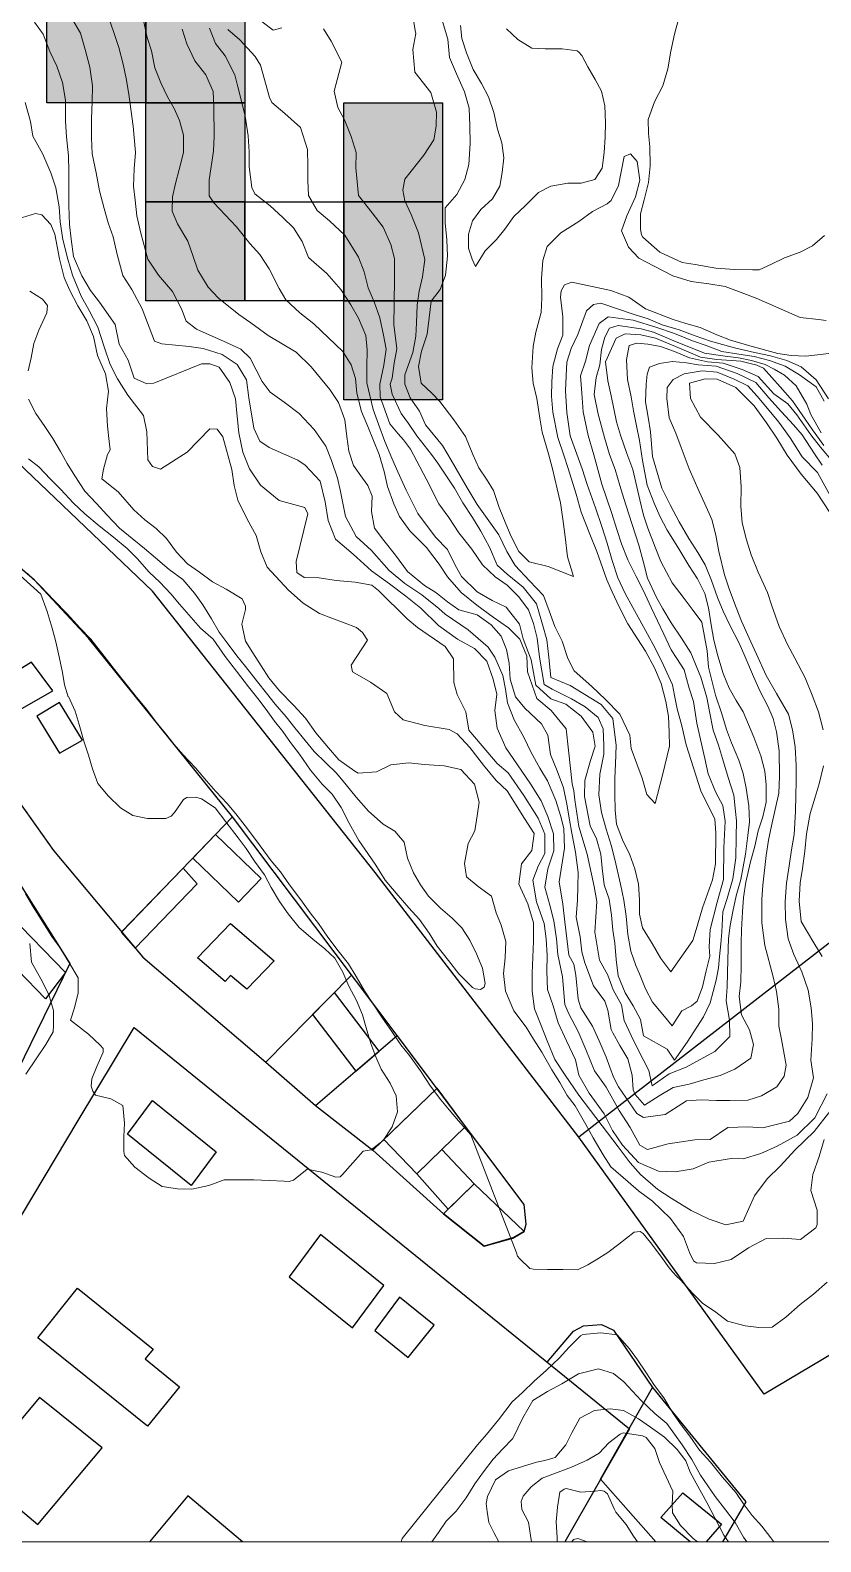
# Model space of a CAD drawing. Header units: metres. Extents: x 47 to 1988, y 46 to 663.
# Drawn here: x 250.8 to 370.6, y 45.6 to 274.7 of the extents above; entities that cross this region are included whole.
import ezdxf

# ---------------------------------------------------------------- set-up
doc = ezdxf.new("R2010")
doc.units = ezdxf.units.M
for name, color, linetype in [('01_Fina', 7, 'Continuous'), ('02_Media', 7, 'Continuous'), ('casas', 80, 'Continuous'), ('predios', 220, 'Continuous')]:
    doc.layers.add(name, color=color, linetype=linetype)

msp = doc.modelspace()

# ---------------------------------------------------------------- hatches: boundary and pattern name
at = {"layer": '02_Media'}
h = msp.add_hatch(color=256, dxfattribs=at)
h.dxf.hatch_style = 1
h.paths.add_polyline_path([(268.27, 278.65), (253.27, 278.65), (253.27, 263.65), (268.27, 263.65)])
h = msp.add_hatch(color=256, dxfattribs=at)
h.dxf.hatch_style = 1
h.paths.add_polyline_path([(283.27, 278.65), (268.27, 278.65), (268.27, 263.65), (283.27, 263.65)])
h = msp.add_hatch(color=256, dxfattribs=at)
h.dxf.hatch_style = 1
h.paths.add_polyline_path([(283.27, 263.65), (268.27, 263.65), (268.27, 248.65), (283.27, 248.65)])
h = msp.add_hatch(color=256, dxfattribs=at)
h.dxf.hatch_style = 1
h.paths.add_polyline_path([(313.27, 263.65), (298.27, 263.65), (298.27, 248.65), (313.27, 248.65)])
h = msp.add_hatch(color=256, dxfattribs=at)
h.dxf.hatch_style = 1
h.paths.add_polyline_path([(283.27, 248.65), (268.27, 248.65), (268.27, 233.65), (283.27, 233.65)])
h = msp.add_hatch(color=256, dxfattribs=at)
h.dxf.hatch_style = 1
h.paths.add_polyline_path([(313.27, 248.65), (298.27, 248.65), (298.27, 233.65), (313.27, 233.65)])
h = msp.add_hatch(color=256, dxfattribs=at)
h.dxf.hatch_style = 1
h.paths.add_polyline_path([(313.27, 233.65), (298.27, 233.65), (298.27, 218.65), (313.27, 218.65)])

# ---------------------------------------------------------------- linework, layer by layer
at = {"layer": '01_Fina', "lineweight": 9}
msp.add_lwpolyline([(49.18, 45.57), (788.27, 45.57), (787.83, 663.43), (48.74, 663.43), (49.18, 45.57)], dxfattribs=at)
at = {"layer": '01_Fina', "linetype": 'Continuous', "lineweight": 9}
for points in [[(256.31, 277.75), (258.38, 274.22), (259.1, 271.75), (259.82, 269.06), (260.22, 266.21), (260.14, 263.8), (260.08, 261.22), (260.04, 258.33), (260.18, 255.93), (260.76, 253.06), (261.27, 250.3), (262, 247.64), (262.58, 245.48), (263.35, 243.35), (263.96, 240.65), (264.8, 237.49), (266.17, 235.37), (267.72, 232.41), (269.62, 227.53), (270.73, 227.11), (274.84, 226.71), (277, 226.42), (279.88, 225.5), (282.11, 224), (283.54, 221.66), (283.91, 218.94), (284.67, 214.33), (285.55, 212.35), (286.97, 211.39), (291.33, 209.48), (292.43, 208.75), (294.69, 206.32), (295.46, 203.18), (295.94, 200.35), (297.01, 197.52), (299.72, 195.26), (302.48, 192.74), (305.2, 190.74), (307.71, 188.86), (309.96, 187.08), (312.65, 184.44), (315.54, 182.38), (318.1, 180.95), (319.97, 179.04), (320.93, 176.3), (321.5, 174.02), (321.18, 171.53), (321.51, 168.89), (322.86, 165.88), (324.63, 163.34), (326.6, 160.45), (328.18, 157.85), (329.22, 155.49), (330.08, 152.85), (330.12, 150.29), (329.19, 147.58), (328.77, 144.76), (329.52, 142.06), (330.11, 139.7), (330.5, 136.93), (330.7, 134.58), (331.41, 131.21), (331.77, 126.98), (332.41, 125.58), (333.79, 122.92), (334.96, 120.18), (336.29, 116.94), (338.07, 114.49), (340.04, 110.94), (341.67, 108.38), (343.15, 105.66), (344.3, 105.03), (347.46, 105.89), (351.5, 106.5), (353.79, 106.52), (356.47, 108.33), (359.53, 108.46), (361.8, 108.31), (365.84, 109.3), (367.09, 110.47), (368.6, 112.9), (369.45, 115.89), (369.06, 118.55), (369.27, 121.79), (369.32, 124.14), (369.12, 126.48), (368.65, 129.19), (367.72, 131.95), (366.5, 134.59), (365.62, 136.93), (365.21, 139.87), (365.15, 142.59), (365.38, 145.41), (365.77, 148.01), (366.15, 150.42), (366.52, 152.78), (366.75, 156.24), (366.8, 158.73), (366.85, 160.76), (366.84, 163.23), (366.68, 166.05), (366.27, 168.64), (365.68, 170.99), (363.85, 174.11), (362.3, 176.88), (360.85, 180.1), (359.95, 181.96), (358.57, 185.08), (357.76, 187.17), (356.76, 189.82), (355.98, 192.12), (355.1, 195.66), (354.68, 198.11), (354.05, 200.51), (353.02, 202.89), (352.16, 204.75), (350.64, 208.16), (349.43, 211.39), (348.58, 213.58), (347.57, 215.89), (347.26, 218.85), (347.28, 220.52), (348.2, 221.72), (349.88, 222.6), (352.61, 223.02), (354.87, 222.84), (357.43, 221.75), (359.52, 220.74), (360.95, 219.2), (362.23, 217.62), (364.19, 215.26), (365.94, 212.86), (367.77, 210.02), (370.06, 207.62), (372.92, 202.48)], [(288.9, 275.01), (287.61, 274.64), (283.86, 277.47)], [(371.53, 113.47), (369.66, 109.82), (367, 107.18), (363.94, 105.54), (361.49, 104.41), (358.83, 103.61), (356.99, 103.66), (353.61, 103.09), (351.25, 102.1), (348.5, 101.66), (345.96, 101.76), (342.97, 103.06), (340.5, 105.67), (339.03, 107.9), (337.76, 110.42), (335.48, 113.58), (333.88, 116.3), (333.39, 118.6), (332.03, 121.49), (330.76, 124.23), (330.01, 126.79), (329.14, 129.27), (329.08, 132.04), (329.09, 134.41), (328.93, 136.97), (328.66, 139.27), (327.47, 142.58), (326.94, 145.82), (327.75, 147.98), (328.74, 149.88), (328.73, 152.82), (327.72, 155.25), (325.56, 158.69), (323.22, 162.1), (321.55, 163.52), (319.26, 166.18), (317.24, 168.58), (316.77, 171.35), (315.48, 173.98), (314.94, 175.78), (314.89, 179.38), (313.65, 181.24), (309.48, 184.14), (307.9, 185.47), (303.56, 189.72), (302.52, 190.56), (300.02, 190.99), (297.11, 191.27), (294.58, 191.68), (292.3, 191.71), (291.19, 192.45), (291.06, 194.12), (292.82, 201.36), (292.39, 202.34), (288.52, 203.36), (285.66, 205.7), (284.01, 208.16), (282.98, 210.71), (282.38, 213.63), (282.12, 216.12), (281.87, 218.8), (281.03, 221.27), (279.4, 223.61), (277.98, 224.1), (276.73, 224.09), (269.48, 221.18), (268.42, 221.04), (266.54, 221.93), (265.63, 224.64), (264.26, 227.08), (263.64, 230.07), (261.26, 233.42), (259.89, 235.23), (258.61, 237.41), (257.33, 240.36), (256.96, 242.99), (256.7, 245.2), (256.64, 248.02), (256.6, 250.29), (256.64, 253.25), (256.57, 255.6), (256.26, 258.52), (256.1, 260.86), (256.11, 264.06), (255.68, 266.72), (254.78, 269.22), (253.72, 271.44), (252.74, 274.03), (251.41, 275.85)], [(262.65, 276.65), (263.45, 274.32), (264.2, 272.04), (264.88, 269.49), (265.3, 267.33), (265.72, 264.98), (266.04, 262.68), (266.39, 260.09), (266.74, 256.11), (266.54, 253.67), (266.42, 251.02), (266.67, 248.88), (266.95, 246.54), (267.51, 243.88), (268.57, 239.95), (270.2, 237.52), (272.32, 235.05), (273.71, 232.43), (274.42, 230.55), (275.99, 229.36), (280.61, 227.29), (282.68, 226.3), (284.09, 224.94), (285.93, 221.39), (287.15, 219.79), (289.26, 218.3), (291.51, 216.56), (293.8, 214.14), (295.57, 211.59), (296.42, 209.42), (297.35, 206.78), (297.78, 204.76), (298.56, 200.98), (300.18, 197.93), (302.5, 195.82), (305.18, 192.75), (307.55, 190.82), (310.13, 189.06), (312.67, 187.01), (313.65, 186.15), (317.16, 183.77), (320.16, 181.16), (321.19, 179.64), (322.41, 176.85), (322.81, 174.78), (323.12, 172.74), (324.12, 170.12), (325.56, 167.52), (326.67, 165.21), (327.99, 162.8), (329.15, 160.89), (330.43, 157.91), (331.12, 155.63), (331.64, 153.68), (331.72, 150.7), (330.92, 145.58), (331.49, 142.22), (331.77, 139.54), (332.37, 134.47), (333.15, 133.13), (333.46, 131.45), (333.82, 127.82), (334.19, 126.49), (336, 123.71), (336.98, 121.47), (338.04, 118.99), (339.15, 116), (339.94, 114.52), (342.71, 110.5), (343.68, 109.85), (346.97, 110.35), (350.22, 112.42), (352.45, 112.55), (354.75, 112.43), (356.78, 112.43), (359.51, 112.51), (361.58, 113.17), (363.92, 114.54), (365.02, 116.12), (365.34, 117.78), (364.6, 121.71), (364.22, 123.7), (364.21, 126.31), (363.86, 128.97), (363.35, 131.2), (362.11, 135.95), (361.65, 139.39), (361.65, 142.92), (361.8, 145.1), (362.3, 149.59), (362.67, 151.91), (363.1, 154.06), (364.2, 159.04), (364.31, 161.55), (364.28, 165.42), (363.85, 168.31), (363.33, 170.33), (362.55, 172.19), (361.37, 174.43), (360.36, 176.72), (359.07, 179.79), (358.22, 181.74), (356.85, 184.39), (355.77, 186.63), (354.9, 188.7), (354, 191.25), (353.04, 193.65), (351.93, 195.49), (350.56, 197.64), (349.12, 200.17), (347.76, 202.74), (346.48, 205.25), (345.05, 210.03), (344.77, 213.77), (344.4, 216.03), (344.02, 218.31), (344.11, 221.01), (344.28, 222.52), (344.6, 223.58), (346.12, 224.16), (348.09, 224.44), (350.2, 224.26), (352.01, 223.94), (354.73, 223.75), (357.9, 222.65), (360.75, 221.26), (362.69, 218.96), (364.63, 216.82), (366.42, 214.83), (367.74, 213.31), (369.6, 210.47), (370.76, 208.75)], [(267.92, 276.11), (268.48, 273.57), (269.17, 271.52), (269.63, 268.96), (270.55, 266.67), (271.56, 264.57), (272.56, 262.81), (273.39, 260.95), (274, 258.74), (273.99, 256.13), (273.36, 253.56), (272.79, 251.44), (272.32, 249.4), (272.29, 247.23), (273.07, 245.3), (274.65, 242.67), (275.47, 240.36), (276.15, 238.29), (277.76, 235.72), (279.3, 234.02), (282.37, 231.56), (284.18, 230.3), (286.83, 228.4), (288.97, 227.12), (291.08, 225.86), (293.35, 223.62), (296.15, 220.2), (297.5, 218.22), (298.44, 215.62), (298.76, 213.08), (299.06, 210.88), (299.77, 208.67), (301.12, 206.75), (301.95, 205.63), (302.58, 204.06), (302.5, 201.71), (302.92, 199.2), (304.36, 197.31), (306.11, 195.11), (307.95, 192.64), (310.53, 190.52), (312.24, 189.44), (314.02, 188.02), (315.74, 186.79), (318.5, 186.04), (320.64, 184.52), (322.13, 182.82), (322.93, 180.82), (323.36, 178.71), (323.52, 176.29), (324.31, 173.63), (325.73, 171.92), (328.27, 169.51), (329.21, 167.83), (329.6, 164.86), (330.61, 162.39), (331.6, 159.82), (332.11, 157.37), (332.5, 154.97), (332.86, 152.98), (333.41, 150.06), (333.8, 147.02), (333.77, 144.89), (333.72, 142.83), (333.48, 140.25), (334.09, 137.26), (334.36, 134.98), (334.79, 133.31), (336.14, 129.82), (337.84, 127.52), (338.29, 126.13), (338.82, 123.2), (339.08, 122.7), (340.14, 120.79), (341.35, 118.76), (342, 116.29), (342.12, 114.04), (342.44, 113.37), (343.84, 111.72), (346.09, 113.13), (348.19, 114.43), (350.63, 114.9), (352.87, 115.58), (355.34, 116.24), (357.56, 117.2), (359.99, 118.85), (360.37, 120.93), (359.76, 123.17), (358.54, 125.43), (358.22, 128.21), (358.46, 130.43), (358.49, 132.97), (358.49, 136.28), (358.54, 138.32), (358.69, 141.06), (358.88, 143.19), (359.22, 145.54), (359.92, 148.63), (360.57, 150.99), (361.1, 153.3), (361.79, 155.45), (362.31, 157.67), (362.28, 160.28), (362.09, 162.34), (361.48, 164.69), (360.43, 167.52), (359.6, 169.41), (358.79, 171.36), (357.75, 173.08), (356.71, 174.94), (355.79, 177.18), (354.97, 179.82), (354.36, 182.19), (353.96, 184.52), (353.55, 187.13), (352.98, 189.29), (351.88, 191.49), (350.58, 193.54), (348.93, 196.29), (347.28, 198.87), (346.19, 200.99), (345.3, 202.99), (344.26, 205.68), (343.53, 209.43), (343.1, 212.49), (342.63, 214.68), (342.2, 216.96), (341.83, 219.09), (341.3, 221.73), (341.14, 224.72), (341.55, 226.89), (342.68, 227.24), (344.34, 227.06), (346.3, 226.74), (348.41, 225.95), (350.66, 225.02), (353.38, 224.38), (355.8, 224.19), (358.66, 223.25), (361.07, 222.16), (363.45, 219.56), (365.6, 218.03), (366.93, 216.36), (369.07, 213.32), (370.54, 211.48), (372.38, 209.23)], [(277.95, 274.96), (278.87, 272.65), (280.31, 270.76), (281.77, 267.88), (282.25, 266.05), (282.86, 263.72), (283.35, 261.63), (283.78, 258.64), (283.96, 256.23), (283.96, 253.97), (284.33, 250.83), (284.81, 249.84), (287.13, 248.03), (289.07, 246.28), (290.69, 244.72), (291.99, 242.64), (292.95, 240.23), (295.74, 237.8), (297.86, 235.38), (299.37, 233.04), (300.53, 231.02), (301.63, 228.37), (301.82, 226.22), (301.76, 223.59), (301.8, 221.19), (302.74, 217.18), (303.55, 214.96), (304.51, 212.3), (305.56, 209.8), (306.46, 207.73), (307.73, 204.96), (309.53, 201.43), (312.18, 197.82), (313.98, 195.95), (315.09, 193.66), (316.11, 191.88), (318.52, 189.52), (320.78, 188.21), (322.87, 187.19), (324.93, 184.66), (325.49, 182.4), (326.68, 179.23), (327.41, 175.39), (329.64, 173.3), (331.92, 172.53), (334.25, 170.7), (336.02, 168.26), (336.37, 166.15), (335.65, 163.96), (334.81, 160.96), (334.78, 158.54), (335.64, 154.06), (336.56, 152.08), (337.22, 149.77), (337.46, 147.64), (337.73, 145.15), (338.51, 142.98), (338.86, 140.54), (339.06, 138.28), (339.35, 136.27), (339.55, 133.82), (339.85, 131.36), (340.93, 128.78), (342.14, 126.8), (343.25, 124.73), (343.72, 122.26), (347.29, 120.22), (348.4, 118.56), (350.31, 121.27), (351.77, 123.55), (352.8, 125.12), (353.83, 127.26), (354.74, 130.7), (355.05, 132.57), (355.22, 134.29), (355.41, 136.2), (355.55, 138.03), (355.73, 141.05), (356.4, 143.08), (357.23, 146.06), (357.71, 149.22), (357.75, 152.38), (357.78, 154.83), (357.65, 156.27), (357.4, 158.72), (356.54, 161.42), (355.67, 164.29), (355.08, 166.31), (354.26, 168.58), (353.73, 171.42), (353.28, 173.51), (352.4, 176.6), (350.9, 180.27), (349.46, 182.54), (347.9, 184.86), (346.65, 186.96), (345.66, 188.7), (344.3, 191.61), (343.67, 194.18), (342.99, 196.6), (341.46, 201.33), (340.73, 203.69), (340.14, 205.64), (339.39, 208.06), (338.54, 210.37), (337.77, 212.94), (336.85, 216.46), (336.22, 219.45), (336.51, 222), (337.08, 223.94), (337.35, 226.28), (337.82, 228.13), (338.56, 229.48), (339.85, 229.9), (343.37, 229.42), (345.23, 228.9), (348.66, 227.42), (351.31, 226.37), (352.95, 225.72), (356.07, 225.26), (358.12, 224.99), (360.05, 224.61), (362.13, 224.01), (363.49, 223.27), (365.06, 222.39), (366.83, 220.78), (368.45, 217.96), (369.06, 216.42), (370.64, 213.66)], [(308.89, 275.87), (309.1, 274.59), (309.18, 274.18), (308.73, 271.72), (309.04, 268.31), (311.46, 265.22), (312.32, 262.25), (312.3, 260.1), (311.94, 258.04), (310.44, 255.74), (307.53, 252.06), (307.25, 250.39), (307.53, 248.79), (308.48, 246.74), (309.6, 243.93), (310.59, 239.91), (310.23, 237.26), (309.73, 235.11), (309.41, 232.96), (309.33, 230.31), (309.19, 228.3), (308.73, 225.79), (307.53, 222.41), (307.53, 221.02), (308.36, 218.93), (309.78, 216.9), (310.67, 214.87), (313.26, 211.74), (314.58, 209.49), (315.88, 207.23), (317, 205.32), (318.52, 202.76), (320.01, 200.66), (321.76, 198.2), (323.01, 195.67), (324.28, 193.52), (326.41, 191.22), (328.53, 188.99), (329.4, 186.68), (330.27, 184.26), (331.38, 182.08), (332.23, 179.44), (333.2, 177.58), (335.89, 175.2), (337.93, 173.24), (340.1, 170.98), (341.62, 167.81), (341.83, 165.77), (342.7, 163.46), (343.5, 161.3), (344.21, 158.8), (345.46, 157.47), (346.57, 161.73), (347.62, 166.15), (347.6, 168.26), (347.49, 170.63), (347.11, 172.91), (346.37, 175.64), (345.38, 178), (344.01, 180.55), (342.78, 182.41), (341.34, 184.7), (340.02, 187.26), (338.96, 189.52), (338.16, 191.38), (336.65, 195.64), (335.55, 198.28), (334.26, 201.61), (333.49, 204.32), (332.29, 208.25), (331.65, 210.27), (330.71, 212.94), (329.96, 216.76), (329.77, 219.18), (329.8, 221.38), (329.95, 223.7), (330.65, 226.37), (331.48, 228.46), (331.46, 231.23), (331.14, 234.18), (331.23, 235.15), (331.75, 236.05), (332.86, 236.47), (338.74, 235.19), (341.46, 234.19), (344.02, 232.45), (348.2, 230.8), (350.12, 230.21), (352.27, 229.62), (354.81, 228.47), (356.91, 227.69), (359.84, 226.8), (364.06, 225.68), (366.07, 225.34), (368.3, 225.24), (370.52, 225.51), (372.95, 225.82)], [(371.37, 230.68), (370.24, 230.81), (367.42, 231.11), (360.8, 234.03), (358.52, 234.92), (356.09, 235.8), (353.61, 236.23), (350.91, 236.58), (348.13, 237.44), (345.33, 238.9), (343, 240.09), (341.41, 241.77), (340.35, 244.24), (341.19, 246.53), (342.5, 249.4), (343.13, 251.91), (342.76, 254.75), (341.73, 255.9), (340.79, 255.54), (339.94, 251.12), (338.78, 248.84), (338.18, 248.32), (335.98, 247.19), (333.88, 245.68), (331.16, 243.94), (329.12, 241.88), (328.43, 239.73), (328.27, 237.01), (328.28, 234.1), (328.18, 231.85), (327.41, 228.9), (326.96, 226.72), (326.77, 223.5), (327, 221.18), (327.54, 218.85), (328, 215.84), (328.35, 213.72), (329.31, 210.46), (329.92, 208.18), (330.64, 205.17), (331.15, 203.05), (331.52, 200.2), (331.85, 197.88), (332.21, 194.84), (333.1, 191.86), (329.28, 193.39), (326.4, 194.09), (324.81, 195.67), (323.67, 197.91), (322.82, 199.86), (321.81, 202.34), (320.97, 204.89), (319.92, 206.61), (318.74, 208.33), (317.86, 210.33), (316.74, 213.07), (314.95, 215.6), (312.82, 218.37), (311.64, 219.67), (310.03, 221.16), (309.6, 223.7), (310.08, 225.99), (310.94, 228.61), (311.21, 231.04), (311.55, 233.58), (312.88, 235.38), (313.69, 237.53), (314.01, 240.41), (313.9, 242.9), (313.67, 245.44), (313.65, 247.74), (315.41, 249.75), (316.62, 252.01), (317.24, 254.3), (317.43, 257.5), (317.37, 260.15), (317.31, 262.83), (316.56, 265.32), (315.36, 268.06), (314.3, 270.52), (314.03, 273.31), (313.26, 276)], [(315.97, 275.37), (316.18, 273.38), (316.87, 271.24), (317.9, 268.69), (319.15, 266.59), (320.24, 264.54), (321.04, 262.19), (321.6, 259.67), (322.24, 257.6), (322.52, 255.32), (322.3, 253.07), (321.92, 251.02), (320.82, 249.09), (319.05, 247.48), (317.8, 245.79), (317.2, 243.74), (317.18, 241.63), (317.75, 239.94), (318.24, 238.82), (319.73, 241.22), (321.41, 242.92), (322.71, 244.49), (324.04, 246.4), (325.83, 248.1), (327.78, 250.07), (329.64, 251.04), (332.22, 251.45), (334.26, 251.48), (336.35, 252.04), (337.42, 253.76), (337.76, 256.14), (337.9, 258.42), (337.96, 260.62), (337.82, 263.2), (337.36, 265.44), (336.36, 267.18), (335.25, 269.09), (334.38, 270.81), (333.89, 271.31)], [(348.96, 276.11), (348.41, 274.03), (347.85, 271.46), (347.37, 268.79), (346.65, 266.24), (345.39, 263.82), (344.43, 261.13), (344.45, 259.02), (344.68, 256.96), (344.7, 254.11), (344.47, 251.58), (343.8, 248.96), (343.25, 246.84), (343.24, 244.49), (343.38, 243.66), (343.58, 243.3), (346.16, 241.02), (349.55, 239.46), (351.54, 239.13), (354.68, 238.61), (357.5, 238.39), (360.2, 238.35), (361.22, 238.34), (363.08, 239.19), (365.08, 240.16), (367.43, 241.01), (369.32, 242), (371.14, 243.54)], [(273.78, 274.8), (274.51, 272.57), (275.71, 270.02), (277.39, 267.91), (278.49, 265.36), (278.6, 262.97), (278.64, 258.61), (278.54, 256.31), (277.89, 251.99), (277.91, 249.55), (278.57, 248.5), (282.04, 244.87), (284.07, 242.34), (285.56, 240.65), (286.98, 238.51), (288.51, 235.51), (289.49, 233.78), (291.61, 231.84), (293.77, 230.13), (298.14, 225.98), (299.42, 223.92), (300.06, 221.86), (300.24, 219.67), (300.99, 216.89), (301.93, 214.58), (302.8, 212.49), (303.63, 210.34), (304.4, 207.75), (304.89, 205.5), (305.86, 202.9), (306.75, 200.95), (308.31, 198.8), (310.84, 196.28), (312.72, 193.74), (314, 191.81), (316.06, 189.44), (318.45, 187.53), (320.91, 185.7), (323.24, 184.08), (324.97, 182.38), (326, 179.79), (326.14, 177.42), (327.53, 173.37), (329.73, 171.57), (331.99, 168.77), (332.33, 165.56), (332.87, 160.43), (333.16, 159.37), (333.29, 158), (333.91, 153.98), (335.16, 149.8), (336.24, 144.86), (336.63, 142.6), (336.34, 137.96), (337.04, 133.72), (338.31, 131.42), (339.12, 129.24), (340.36, 126.94), (340.78, 124.57), (341.82, 122.31), (342.77, 120.35), (344.5, 116.97), (345.04, 114.69), (347.57, 116.5), (350.17, 117.49), (354.49, 119.87), (356.77, 122.14), (356.75, 124.63), (356.24, 127.55), (356.39, 129.65), (356.47, 133.84), (356.58, 136.99), (356.82, 138.98), (357.22, 141.08), (357.73, 143.49), (358.44, 145.92), (359.18, 149.8), (359.52, 152.59), (359.76, 154.67), (359.65, 157.11), (359.26, 159.79), (358.82, 162.03), (358.13, 164.05), (357.03, 166.67), (356.27, 168.69), (355.59, 171.07), (354.63, 173.88), (353.53, 178.13), (353.37, 180.62), (352.52, 184.92), (351.08, 186.93), (349.87, 188.53), (348.05, 190.9), (346.34, 194.14), (345.45, 196.31), (344.35, 199.21), (343.68, 201.16), (343.17, 203.49), (342.09, 208.08), (341.2, 210.48), (340.24, 213.29), (339.63, 215.28), (338.8, 219.23), (338.31, 221.53), (337.97, 224.38), (339.55, 227.98), (340.92, 228.66), (343.29, 228.49), (345.51, 227.96), (347.94, 226.99), (350.47, 225.89), (352.35, 225.08), (354.84, 224.75), (358.43, 224.49), (360.87, 223.88), (361.9, 223.43), (364.42, 220.63), (366.27, 218.47), (368.18, 215.72), (369.31, 214.08), (371.01, 211.71)], [(280.74, 274.78), (282.52, 273.2), (284.88, 270.68), (285.68, 269.36), (287.03, 264.45), (287.4, 263.71), (289.37, 262.05), (291.73, 259.91), (292.8, 256.58), (292.84, 254.04), (292.82, 251.86), (292.95, 249.59), (294.25, 247.32), (296.12, 245.76), (298.46, 243.57), (300.51, 240.26), (301.38, 238.02), (301.96, 235.62), (302.91, 233.47), (303.73, 231.07), (304.33, 228.43), (304.69, 226.34), (304.35, 223.88), (303.77, 221.02), (303.78, 219.08), (305.25, 215.01), (306.51, 213.47), (307.34, 212.59), (308.39, 211.14), (310.76, 206.68), (312.7, 202.88), (314.21, 200.8), (315.7, 198.49), (317.68, 195.98), (319.33, 193.63), (321.23, 191.83), (323.06, 190.53), (324.81, 188.76), (326.28, 186.79), (327.06, 184.75), (327.58, 182.51), (327.94, 179.62), (328.65, 175.51), (329.87, 174.79), (332.81, 173.3), (334.86, 172.13), (336.84, 170.47), (337.57, 168.78), (337.7, 166.25), (337.68, 164.96), (337.09, 161.89), (336.96, 158.75), (337.33, 156.1), (338.05, 153.56), (338.78, 151.14), (339.38, 148.97), (340.22, 145.23), (340.73, 142.81), (341.07, 140.39), (341.31, 137.61), (341.8, 135.07), (342.52, 132.9), (343.08, 131.62), (344, 129.38), (345.07, 127.37), (346.62, 125.48), (348.04, 123.74), (349.5, 126.02), (350.98, 126.81), (351.84, 127.48), (352.67, 129.68), (353.22, 132.11), (353.75, 134.31), (353.65, 135.75), (353.83, 138.34), (354.89, 142.5), (355.82, 145.93), (355.9, 150.74), (356.1, 154.79), (355.75, 157.16), (354.66, 159.14), (353.49, 161.95), (353.02, 164.28), (352.34, 167.16), (351.79, 169.62), (351.26, 172.93), (350.57, 175.1), (349.88, 177.7), (348.76, 179.44), (347.91, 180.74), (346.79, 183.12), (345.82, 185.12), (344.86, 187.17), (343.63, 189.77), (342.59, 191.84), (341.35, 194.39), (340.36, 196.82), (339.72, 198.82), (338.86, 201.56), (337.4, 205.88), (336.78, 208.07), (336.17, 210.28), (335.31, 213.21), (334.55, 216.84), (334.35, 219.66), (334.15, 222.28), (334.9, 224.5), (335.5, 226.86), (336.98, 230.22), (338.36, 231.21), (342.16, 230.73), (345.74, 229.61), (348.39, 228.71), (351.11, 227.6), (353.18, 226.85), (355.56, 225.98), (358.13, 225.57), (360.49, 225.18), (362.78, 224.58), (365.15, 223.75), (367.36, 222.44), (369.85, 220.6), (371.1, 218.41)], [(295.19, 274.86), (296.35, 272.97), (298, 269.82), (296.85, 265.43), (297.36, 262.96), (298.38, 261.06), (299.41, 258.56), (300.14, 256.13), (300.09, 253.81), (300.51, 249.61), (302.58, 246.96), (304.24, 244.78), (305.43, 242.2), (305.95, 240.04), (305.98, 237.13), (305.91, 233.13), (305.85, 230.05), (306.32, 226.35), (305.94, 224.2), (305.64, 221.93), (305.32, 221.02), (305.61, 219.51), (307, 216.58), (308.09, 215.03), (309.37, 213.16), (311.59, 210.36), (312.54, 209.05), (315.05, 205.27), (316.35, 203.05), (317.79, 200.78), (319.07, 198.71), (320.36, 196.3), (321.51, 193.6), (323.06, 192.21), (325.47, 190.24), (327.48, 187.7), (328.41, 184.61), (329.04, 182.26), (329.36, 179.65), (329.68, 176.54), (332.58, 175.32), (337.29, 172.47), (339.05, 170.33), (339.56, 166.23), (339.46, 163.48), (339.38, 161.3), (339.35, 158.86), (339.42, 156.47), (339.63, 154.31), (340.54, 151.96), (341.65, 149.67), (342.41, 147.57), (342.94, 145.24), (343.1, 142.87), (343.08, 140.7), (343.55, 138.6), (345.01, 136.22), (346.35, 133.95), (347.86, 131.94), (351.17, 136.68), (351.86, 138.88), (352.66, 141.64), (354.18, 145.88), (354.61, 148.34), (354.65, 153.03), (354.49, 155.09), (352.38, 159.4), (351.28, 162.86), (350.17, 166.33), (349.49, 169.22), (348.8, 171.81), (348.4, 173.83), (348.09, 175.43), (346.69, 178.55), (345.49, 181), (343.15, 185.23), (342.08, 187.14), (340.95, 189.28), (339.84, 191.64), (338.98, 194.3), (338.18, 196.92), (337.38, 199.44), (336.43, 202.25), (335.15, 205.82), (334.42, 208.2), (332.6, 213.16), (332.07, 216.7), (331.89, 220), (331.99, 222.25), (332.09, 224.33), (332.73, 226.41), (333.73, 228.53), (335.07, 232.12), (336.14, 233.09), (337.24, 233.31), (342.3, 231.59), (344.4, 230.92), (346.52, 230), (349.09, 229.23), (351.54, 228.32), (353.88, 227.54), (357.49, 226.51), (360.51, 225.79), (362.97, 225.29), (365.42, 224.59), (367.61, 223.62), (369.88, 221.69), (371.74, 218.8)], [(333.9, 271.33), (333.67, 271.55), (331.4, 271.84), (328.82, 271.84), (326.78, 271.92), (324.66, 273.25), (322.96, 274.88)], [(371.92, 110.77), (369.59, 107.76), (366.71, 104.96), (364.4, 102.5), (362.44, 100.56), (360.55, 97.98), (358.8, 94.14), (356.19, 93.6), (353.64, 94.44), (350.93, 95.8), (347.92, 97.67), (345.9, 98.95), (343.23, 101.21), (341.69, 103), (339.85, 105.42), (338.27, 107.55), (335.66, 110.92), (333.91, 113.24), (331.82, 116.28), (330.29, 118.67), (329.11, 121.48), (328.1, 124.07), (327.21, 126.36), (326.82, 129.02), (326.81, 131.76), (327.03, 136.59), (327.05, 139.39), (326.18, 142.24), (324.81, 145.25), (325.2, 148.32), (326.76, 150.33), (327.12, 152.89), (325.66, 155.18), (323.02, 159.38), (321.38, 160.94), (319.46, 163.29), (317.39, 165.97), (315.48, 168.01), (314.25, 168.68), (310.56, 169.3), (307.31, 170.13), (305.95, 171.33), (304.8, 174.14), (302.33, 175.87), (299.61, 177.4), (299.4, 178.4), (301.89, 182.2), (301.12, 183.37), (300.23, 184.14), (294.6, 186.23), (292.11, 187.82), (289.89, 189.77), (286.66, 193.3), (285.72, 195.58), (285, 198.06), (283.65, 200.54), (282.22, 203.44), (281.68, 205.65), (281.33, 208.1), (279.96, 213.02), (279.11, 214.17), (278.01, 214.26), (274.54, 210.72), (270.52, 208.15), (269.31, 208.54), (268.57, 209.54), (268.45, 213.81), (267.94, 216.25), (265.54, 219.34), (264, 221.82), (262.87, 223.97), (262.03, 226.54), (261.03, 229.65), (259.71, 232.16), (258.48, 234.35), (257.17, 237.54), (256.47, 239.94), (255.7, 242.96), (255.31, 245.62), (255.15, 247.9), (254.64, 250.77), (253.89, 253.05), (252.69, 255.89), (251.16, 258.58), (250.81, 260.81), (250, 263.71)], [(248.94, 246.08), (251.56, 246.88), (252.53, 246.68), (253.91, 245.19), (254.52, 243.72), (255.19, 240.03), (255.89, 237.18), (256.72, 235.32), (257.99, 232.89), (259.33, 230.62), (260.37, 228.24), (260.99, 225.34), (262.19, 222.58), (262.63, 219.94), (262.31, 217.34), (262.49, 214.64), (262.72, 212.32), (262.9, 211.08), (262.46, 210.35), (261.88, 208.14), (261.63, 206.64), (264.09, 204.67), (266.45, 201.96), (268.16, 200.47), (269.87, 199.15), (271.44, 197.64), (272.93, 195.56), (274.61, 193.76), (276.4, 192.53), (278.37, 191.03), (280.46, 189.96), (282.88, 188.49), (283.37, 187.37), (283.41, 186.87), (282.83, 184.63), (283.37, 182.04), (284.48, 180.27), (285.76, 178.34), (286.94, 176.5), (288.55, 174.51), (290.73, 172.3), (292.48, 170.39), (294.04, 168.16), (295.98, 165.91), (297.56, 164.07), (299.98, 162.38), (300.45, 162.06), (303.25, 162.24), (305.44, 163.33), (308.13, 163.61), (310.46, 163.36), (313.52, 163.15), (316.04, 162.62), (318.08, 160.37), (318.78, 157.68), (318.51, 155.6), (318.13, 153.31), (317.16, 151.38), (316.57, 148.36), (316.9, 146.36), (318.66, 144.87), (320.68, 143.42), (321.4, 140.88), (322.14, 139), (322.84, 136.53), (322.76, 134.09), (322.47, 131.68), (322.77, 129), (324.08, 126.04), (325.94, 123.55), (327.06, 121.72), (328.29, 119.76), (329.79, 117.09), (331.05, 115.15), (332.14, 113.22), (333.37, 111.62), (334.99, 108.82), (336.06, 106.8), (337.61, 104.19), (338.77, 102.4), (341.37, 100.14), (342.94, 98.77), (345.08, 97.21), (347.79, 94.54), (349.79, 91.84), (350.66, 89.41), (351.28, 88.15), (351.76, 87.84), (354.45, 87.73), (357, 88.36), (359.62, 90.13), (362.3, 91.54), (364.88, 91.58), (367.5, 91.4), (369.8, 93.15), (370.02, 93.64), (370.02, 95.82), (369.04, 98.79), (369.38, 101.25), (370.3, 103.94), (371.06, 106.54)], [(250.47, 223.04), (250.9, 225.02), (251.33, 227.15), (252.07, 229.22), (253.29, 231.82), (253.41, 232.92), (252.65, 233.88), (250.7, 235.12)], [(371.95, 201.58), (370, 204.47), (367.59, 207.39), (365.48, 210.24), (363.9, 212.82), (362.34, 215.14), (360.45, 217.72), (357.72, 220.52), (354.86, 221.78), (353.04, 221.81), (350.69, 221.14), (350.85, 218.84), (352.33, 216), (355.02, 213.26), (357.54, 210.46), (358.32, 208.37), (358.5, 205.47), (358.44, 202.54), (358.66, 199.98), (359.29, 197.43), (360, 195.13), (361.1, 192.53), (362.48, 189.46), (363.17, 187.44), (364.24, 184.27), (365.53, 181.58), (366.62, 179.5), (368.19, 176.5), (369.25, 173.9), (370.21, 171.33), (370.94, 168.62)], [(250.51, 209.72), (252.08, 208.47), (253.84, 206.6), (255.4, 205.07), (257.27, 203.01), (259.03, 201.37), (261.21, 199.54), (263.41, 197.81), (265.45, 196.13), (267, 194.57), (268.79, 192.51), (270.41, 190.99), (272.07, 189.24), (273.37, 187.69), (276.57, 184.04), (278.49, 182.34), (280.33, 179.76), (282.03, 177.53), (283.87, 175.12), (285.27, 173.37), (286.5, 171.72), (287.81, 169.95), (289.07, 168.35), (290.23, 166.7), (291.56, 164.93), (293.23, 162.51), (295.01, 160.41), (296.53, 158.85), (297.87, 156.84), (299.12, 154.5), (300.56, 151.83), (301.93, 149.87), (303.12, 148.13), (304.58, 145.83), (306.24, 143.85), (308.15, 141.67), (309.78, 139.89), (311.2, 137.79), (312.46, 135.83), (314.13, 133.66), (315.74, 131.62), (317.8, 129.56), (318.22, 129.36), (319, 129.26), (319.55, 129.63), (319.73, 130.17), (319.33, 132.48), (318.39, 134.69), (317.4, 136.76), (316.16, 138.63), (314.69, 140.07), (312.93, 141.6), (311.13, 143.4), (309.92, 145.15), (308.86, 146.96), (307.96, 149.15), (307.42, 151.62), (306, 153.25), (304.24, 154.34), (302.04, 156.29), (300.17, 158.44), (298.65, 160.29), (297.18, 162.04), (295.57, 163.6), (293.81, 165.35), (292.41, 167), (290.88, 168.94), (289.57, 170.61), (287.89, 172.53), (286.58, 174.16), (285.21, 175.9), (283.39, 178.2), (282.06, 179.85), (280.62, 181.79), (279.38, 183.44), (278.25, 185.47), (276.95, 187.59), (275.69, 189.36), (273.9, 191.42), (271.85, 192.92), (269.77, 194.67), (268.1, 196.12), (266.23, 197.63), (264.28, 199.2), (262.37, 201.19), (260.8, 202.91), (259.05, 204.81), (257.52, 207.1), (256.36, 209.01), (255.38, 210.82), (254.18, 212.76), (252.97, 214.6), (251.6, 216.58), (250.51, 218.75)], [(256.53, 173.62), (255.95, 175.44), (255.64, 177.33), (255.15, 179.7), (254.66, 181.98), (254.09, 184.03), (253.32, 186.55), (252.36, 189.19), (238.13, 202.04)], [(371.54, 84.9), (369.46, 83.11), (367.43, 81.52), (365.27, 79.61), (363.19, 78.1), (361.18, 78.05), (359.09, 78.31), (356.43, 78.99), (354.69, 80.36), (352.62, 81.74), (351.1, 83.32), (349.35, 85.21), (348.72, 85.84), (348.17, 86.41), (347.57, 87.1), (346.31, 88.86), (344.75, 90.92), (343.63, 92.3), (343.18, 92.61), (342.29, 92.48), (339.99, 90.66), (338.32, 89.43), (336.55, 88.3), (335.25, 87.56), (333.72, 86.79), (331.49, 86.82), (329.14, 86.84), (327.06, 86.87), (326.47, 87), (324.95, 88.46), (324.6, 88.85), (324.46, 89.34), (317.54, 107.25), (315.69, 109.38), (314.27, 111.01), (313.01, 112.56), (311.45, 114.64), (309.92, 116.94), (308.26, 119.26), (306.94, 120.88), (305.59, 122.92), (304.17, 124.95), (302.61, 127.29), (301.43, 129.06), (300.18, 131.25), (298.99, 133.14), (297.43, 135.15), (295.89, 137.2), (294.43, 139.28), (293.19, 140.89), (291.77, 142.87), (290.05, 145.14), (288.68, 147.08), (287.3, 148.76), (285.6, 151.03), (283.69, 153.63), (281.94, 155.91), (280.64, 157.44), (278.91, 159.26), (277.48, 160.87), (275.83, 162.86), (273.91, 164.87), (272.56, 166.4), (271.25, 168.08), (269.88, 169.78), (268.38, 171.76), (266.68, 173.84), (265.33, 175.54), (263.91, 177.29), (262, 179.78), (259.95, 182.34), (258.29, 184.07), (256.35, 186.18), (254.36, 188.29), (252.33, 190.4), (250.36, 192.32)], [(250.05, 143.76), (251.21, 141.8), (252.69, 139.46), (254.04, 137.29), (255.27, 135.66), (256.76, 133.16), (258.06, 131.03), (258.05, 128.78), (257.5, 126.49), (256.86, 124.61), (259.6, 122.49), (261.38, 120.85), (261.83, 120.35), (261.84, 119.76), (260.89, 117.59), (260.13, 115.73), (260, 114.64), (260.25, 113.86), (260.67, 113.26), (263.01, 112.68), (264.82, 111.69), (265.07, 109.03), (264.97, 107), (264.97, 104.72), (265.08, 104.11), (266.6, 102.36), (268.78, 100.7), (270.75, 99.41), (273.07, 99.05), (275.27, 99), (277.84, 99.58), (280.14, 100.41), (282.54, 100.42), (284.67, 100.4), (286.96, 100.32), (289.24, 100.22), (290.02, 100.19), (290.66, 100.39), (292.72, 102.02), (294.94, 101.57), (297.08, 100.83), (297.75, 100.87), (298.08, 101.24), (301.23, 104.76), (302.44, 104.95), (304.24, 106.38), (305.64, 108.44), (306.45, 110.75), (306.2, 113.15), (305.34, 115.08), (303.95, 117.2), (303.12, 119.06), (302.39, 121.11), (301.69, 123.46), (301.1, 125.44), (300.2, 127.58), (299.07, 129.75), (298.12, 131.89), (296.94, 134.04), (295.42, 135.41), (293.59, 136.88), (291.51, 138.68), (289.85, 140.72), (288.55, 142.6), (287.3, 144.75), (286.26, 146.64), (284.77, 148.74), (283.49, 150.63), (282.28, 152.26), (280.39, 154.7), (278.78, 156.78), (276.71, 158.15), (275.89, 158.4), (274.51, 158.37), (273.99, 158.09), (272.64, 156.07), (272.13, 155.56), (271.32, 155.19), (268.53, 155.18), (266.31, 155.63), (264.43, 156.8), (262.6, 158.62), (261.04, 160.51), (260.19, 162.7), (259.58, 164.79), (258.96, 166.74), (258.17, 169.45), (257.6, 171.45), (256.59, 173.69)], [(370.96, 163.17), (370.33, 160.46), (369.71, 158.4), (368.97, 155.93), (368.39, 152.86), (368.16, 150.21), (367.82, 147.63), (367.44, 145.43), (367.31, 142.64), (367.58, 139.6), (369.53, 136.33), (370.8, 134.28)], [(250.73, 136.24), (250.96, 133.4), (252.37, 130.87), (253.6, 128.53), (254.3, 126.11), (254.29, 123.83), (254.23, 122.84), (253.12, 120.94), (251.79, 118.92), (250.1, 116.45)], [(306.96, 45.57), (307.11, 46.05), (318.57, 60.26), (319.92, 61.83), (321.72, 64.06), (323.79, 66.76), (325.38, 68.18), (327.13, 69.89), (329, 71.57), (330.91, 73.42), (332.45, 75.05), (334.16, 76.76), (334.49, 76.97), (337.24, 77.24), (339.7, 76.95), (341.59, 74.8), (342.8, 73.12), (344.06, 71.26), (345.38, 69.27), (346.8, 67.38), (348.19, 65), (349.43, 63.3), (350.75, 61.56), (352.17, 59.43), (353.86, 57.63), (355.7, 55.38), (357.68, 53.06), (358.96, 51.19), (360.15, 49.54), (361.66, 47.91), (363.02, 46.17), (363.47, 45.57)], [(359.35, 45.57), (358.87, 46.29), (357.6, 48.51), (356.11, 50.4), (354.57, 52.43), (352.34, 55.64), (351.04, 58.04), (349.58, 60.24), (347.23, 63.47), (345.4, 65.03), (343.36, 67), (340.72, 69.83), (339.15, 71.08), (336.91, 71.78), (333.87, 71.03), (331.31, 69.5), (329.14, 68.32), (326.92, 67), (325.4, 64.34), (323.89, 61.21), (322.35, 59.6), (320.94, 58.1), (319.46, 56.15), (318.16, 54.37), (316.81, 52.25), (315.32, 50.19), (313.8, 48.69), (312.64, 47), (311.65, 45.57)], [(321.76, 45.57), (321.02, 46.96), (320.29, 48.48), (320.01, 50.15), (319.87, 51.36), (320.04, 52.42), (321.28, 54.97), (323.26, 56.31), (327.51, 57.62), (328.73, 57.9), (329.96, 58.22), (330.3, 58.36), (331.95, 60.26), (332.85, 62.09), (334.07, 64.28), (336.26, 65.46), (338.66, 65.71), (340.67, 65.45), (342.95, 64.21), (344.76, 62.96), (346.87, 61.41), (348.81, 59.54), (350.12, 57.84), (350.79, 56.12), (351.68, 54.44), (353.28, 51.5), (354.5, 49.19), (355.89, 46.59), (356.6, 45.57)], [(326.73, 45.57), (326.59, 46.54), (326.28, 48.53), (325.29, 50.44), (325.17, 51.67), (325.48, 52.5), (326.66, 53.88), (328.34, 55.21), (332.81, 56.9), (335.15, 57.96), (337.01, 59.01), (338.47, 60.55), (340.17, 61.9), (340.62, 62.06), (343.53, 61.62), (344.12, 61.36), (345.4, 59.73), (346.13, 57.59), (347.12, 55.39), (348.16, 53.25), (348.06, 51.19), (348.1, 49.98), (349.33, 48.05), (351.24, 46.08), (351.87, 45.57)], [(330.63, 45.57), (330.64, 46.2), (330.48, 48.57), (330.65, 50.82), (331.03, 53.07), (331.7, 53.53), (331.99, 53.62), (334.21, 53.07), (336.36, 53.26), (337.24, 53.32), (337.74, 53.22), (338.23, 52.83), (339.27, 50.57), (339.5, 50.04), (341.06, 48.2), (342.18, 46.43), (342.82, 45.57)], [(332.84, 45.57), (333.12, 45.93), (333.74, 46.09), (335.18, 45.57)]]:
    msp.add_lwpolyline(points, dxfattribs=at)
at = {"layer": '02_Media'}
for points in [[(253.27, 278.65), (268.27, 278.65), (268.27, 263.65), (253.27, 263.65)], [(268.27, 278.65), (283.27, 278.65), (283.27, 263.65), (268.27, 263.65)], [(268.27, 263.65), (283.27, 263.65), (283.27, 248.65), (268.27, 248.65)], [(298.27, 263.65), (313.27, 263.65), (313.27, 248.65), (298.27, 248.65)], [(268.27, 248.65), (283.27, 248.65), (283.27, 233.65), (268.27, 233.65)], [(283.27, 248.65), (298.27, 248.65), (298.27, 233.65), (283.27, 233.65)], [(298.27, 248.65), (313.27, 248.65), (313.27, 233.65), (298.27, 233.65)], [(298.27, 233.65), (313.27, 233.65), (313.27, 218.65), (298.27, 218.65)]]:
    msp.add_lwpolyline(points, close=True, dxfattribs=at)
at = {"layer": 'casas'}
for points in [[(254.2, 174.53), (250.98, 178.87), (249.08, 177.71), (243.2, 186.77), (239.36, 184.42), (244.74, 175.63), (239.2, 172.24), (242.02, 167.63)], [(255.19, 172.79), (251.78, 170.7), (255.21, 165.11), (258.69, 167.08)], [(275.39, 149.17), (282.31, 142.51), (285.78, 146.11), (278.86, 152.77)], [(276.05, 145.26), (273.93, 147.66), (264.56, 137.94), (266.68, 135.54)], [(247.66, 140.52), (256.12, 131.84), (253.09, 127.86), (244.63, 136.54)], [(281.13, 139.27), (287.75, 133.62), (283.62, 129.33), (281.11, 131.41), (280.33, 130.5), (276.14, 134.08)], [(296.87, 128.83), (293.57, 125.48), (300.09, 116.88), (303.66, 119.94)], [(269.29, 112.45), (278.94, 104.66), (275.14, 99.57), (265.49, 107.36)], [(316.75, 108.51), (312.42, 114.3), (304.35, 106.53), (309.38, 101.35)], [(318.04, 99.8), (313.16, 105.02), (309.38, 101.35), (314.1, 95.97)], [(325.63, 92.61), (324.07, 91.68), (319.58, 90.37), (313.38, 95.27), (318.04, 99.8)], [(304.38, 84.4), (294.78, 92.14), (289.99, 85.73), (299.59, 77.99)], [(251.9, 76.5), (257.96, 84.01), (269.42, 74.76), (268.2, 73.27), (273.37, 69.05), (268.54, 63.07)], [(306.75, 82.62), (302.98, 77.57), (308.04, 73.49), (311.99, 78.39)], [(261.67, 59.79), (252.17, 67.46), (246.01, 60.1), (248.63, 57.9), (245.29, 53.75), (251.93, 48.18)]]:
    msp.add_lwpolyline(points, close=True, dxfattribs=at)
for points in [[(350.76, 45.57), (346.33, 49.24), (349.66, 52.97), (355.5, 48.26), (353.19, 45.57)], [(282.96, 45.57), (274.65, 52.52), (268.84, 45.57)]]:
    msp.add_lwpolyline(points, dxfattribs=at)
at = {"layer": 'predios'}
for points in [[(455.75, 134.17), (376.17, 76.4), (362.01, 67.96), (333.91, 106.88), (303.05, 147), (269.31, 189.65), (244.32, 213.5), (198.37, 242.8), (146.06, 258.94), (142.06, 260.4), (139.47, 261.91), (137.72, 264.11), (137.4, 266.8), (139.35, 269.08), (141.95, 270.58), (269.67, 291.97), (286.65, 292.72), (296.65, 292.44), (310.02, 288.29), (321.43, 281.07), (324.92, 277.49), (326.98, 277.78)], [(418.78, 45.57), (557.43, 146.23), (526.69, 185.67), (492.54, 160.87), (455.75, 134.17), (422.89, 169.63), (378.16, 141.2), (333.91, 106.88)], [(264.64, 138.03), (281.43, 155.43)], [(244.5, 152.64), (256.78, 133.19), (242.87, 104.83)], [(286.49, 118.28), (299.39, 131.4)], [(219.88, 45.57), (258.05, 109.4), (266.5, 123.52), (341.59, 62.71), (331.77, 45.57)], [(294.01, 111.68), (306.39, 122.28)], [(302.7, 104.93), (312.42, 114.3)], [(329.13, 72.8), (333.1, 77.48), (334.63, 78.32), (337.35, 78.52), (339.15, 77.64), (345.07, 68.97), (359.21, 51.6), (355.66, 45.57)], [(345.55, 45.57), (337.21, 55.08), (345.07, 68.97)]]:
    msp.add_lwpolyline(points, dxfattribs=at)
msp.add_lwpolyline([(325.63, 92.61), (325.91, 93.7), (325.61, 96.68), (306.39, 122.28), (281.43, 155.43), (259.59, 182.53), (251.43, 191.33), (237.37, 203.35), (226.86, 211), (219.47, 211.96), (228.71, 189.38), (242.25, 167.3), (254.3, 150.35), (267.86, 134.19), (286.49, 118.28), (294.01, 111.68), (302.7, 104.93), (313.38, 95.27), (319.58, 90.37), (323.91, 91.58)], close=True, dxfattribs=at)

doc.saveas('drawing.dxf')
